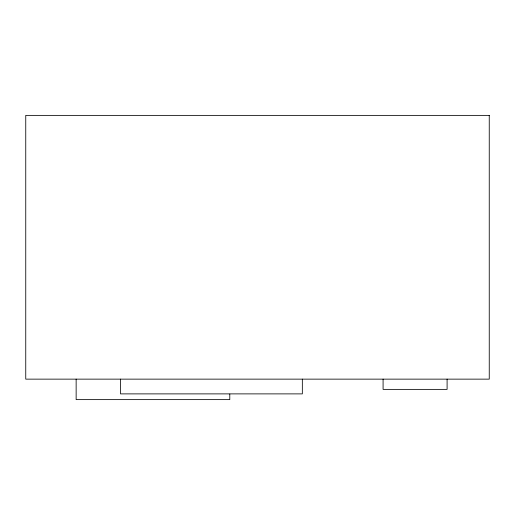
<?xml version="1.0" encoding="UTF-8"?>
<svg xmlns="http://www.w3.org/2000/svg" width="515" height="515" viewBox="0 0 515 515"><rect width="100%" height="100%" fill="white"/><g stroke="black" fill="none" stroke-linecap="round" stroke-linejoin="round"><path stroke-width="0.77" d="M447.097 379.137L447.097 389.379L383.083 389.379L383.083 379.137M302.337 379.137L302.337 393.885L120.523 393.885L120.523 379.137M229.787 394.11L229.787 399.621L76.143 399.621L76.143 379.137M489.25 115.379L25.75 115.379L25.75 379.137L489.25 379.137L489.25 115.379"/></g></svg>
